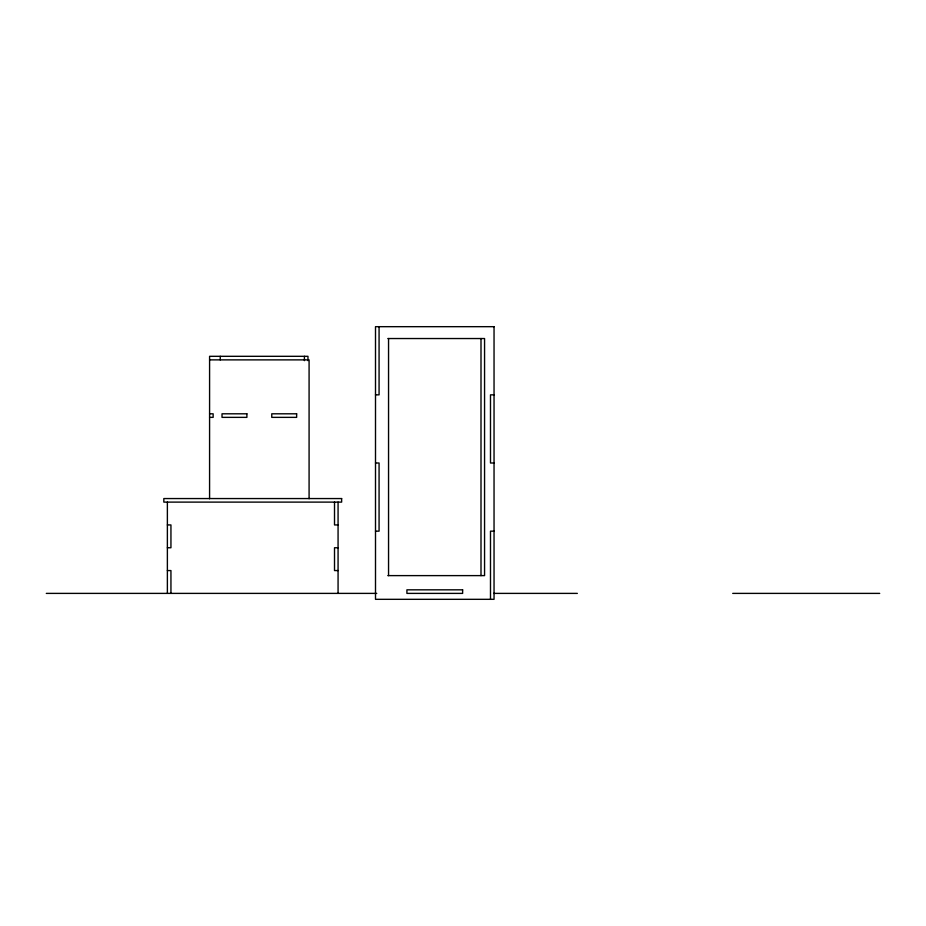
<?xml version="1.0" encoding="UTF-8"?>
<svg xmlns="http://www.w3.org/2000/svg" width="926" height="926" viewBox="0 0 926 926"><rect width="100%" height="100%" fill="white"/><g stroke="black" fill="none" stroke-linecap="round" stroke-linejoin="round"><path stroke-width="1.39" d="M387.855 338.534L484.564 338.534L484.564 575.613L387.855 575.613M209.577 359.878L309.087 359.878L309.087 498.72M375.505 394.846L379.07 394.846L379.07 326.681M494.044 394.846L490.491 394.846L490.491 463L494.044 463M209.577 413.806L213.142 413.806L213.142 417.36L209.577 417.36M375.505 463L379.07 463L379.07 531.154L375.505 531.154M167.374 524.938L170.94 524.938L170.94 547.752L167.374 547.752M338.071 524.938L334.517 524.938L334.517 502.112M494.044 531.154L490.491 531.154L490.491 599.319M338.071 547.752L334.517 547.752L334.517 570.566L338.071 570.566M167.374 570.566L170.94 570.566L170.94 593.392M46.3 593.392L376.755 593.392M493.581 593.392L577.338 593.392M732.721 593.392L879.7 593.392M480.999 338.534L480.999 575.613M388.55 338.534L388.55 575.613M338.071 502.112L338.071 593.392M307.964 360.642L307.964 356.313L209.589 356.313L209.577 498.79M304.411 356.313L304.411 360.642M220.249 356.313L220.249 359.878M167.374 502.112L167.374 593.392M494.044 326.681L375.505 326.681L375.505 599.319L494.044 599.319L494.044 326.681M246.895 413.806L222.02 413.806L222.02 417.36L246.895 417.36L246.895 413.806M296.644 413.806L271.769 413.806L271.769 417.36L296.644 417.36L296.644 413.806M341.636 498.558L163.833 498.558L163.833 502.112L341.636 502.112L341.636 498.558M462.63 589.827L406.919 589.827L406.919 593.392L462.63 593.392L462.63 589.827"/></g></svg>
